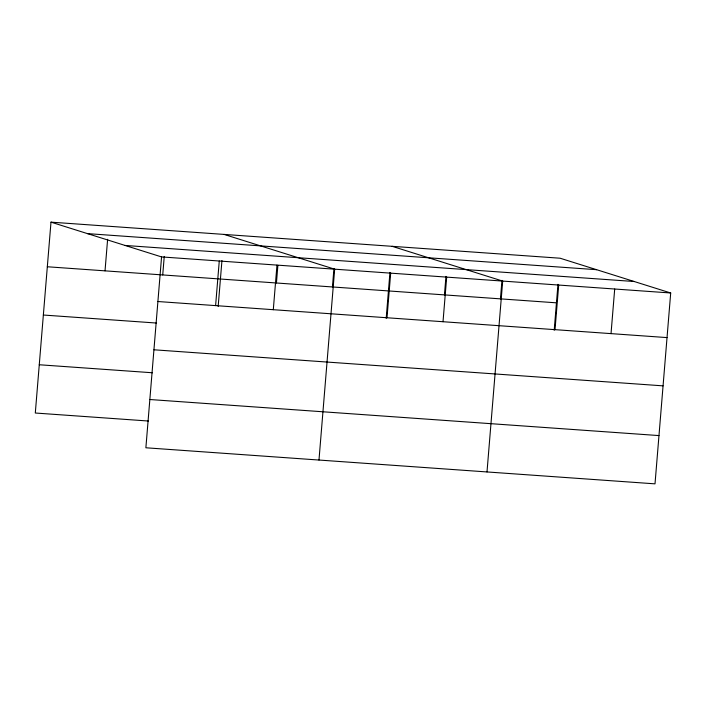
<?xml version="1.0" encoding="UTF-8"?>
<svg xmlns="http://www.w3.org/2000/svg" width="706" height="706" viewBox="0 0 706 706"><rect width="100%" height="100%" fill="white"/><g stroke="black" fill="none" stroke-linecap="round" stroke-linejoin="round"><path stroke-width="1.06" d="M50.991 222.152L161.568 256.922L145.877 447.78L655.009 483.848L670.7 292.981L560.123 258.219L50.991 222.152L35.3 413.019L148.525 421.032M105.026 270.848L107.621 239.299M162.724 274.934L164.251 256.437M215.604 305.61L219.266 261.008M218.172 306.448L221.949 260.532M273.301 309.705L276.973 265.094M276.434 282.991L277.864 265.58M332.438 286.963L333.956 268.465M318.98 460.047L334.67 269.18L224.093 234.418M386.191 318.344L389.959 272.428M387.012 317.753L390.674 273.151M444.445 294.896L445.971 276.399M443.015 321.724L446.686 277.114M500.448 298.859L501.975 280.361M486.999 471.943L502.69 281.085L392.112 246.315M554.201 330.249L557.978 284.333M555.022 329.658L558.693 285.047M611.025 333.629L614.697 289.019M87.482 233.624L596.614 269.692M125.077 245.45L634.209 281.509M161.568 256.922L670.7 292.981M47.328 266.762L556.46 302.83M157.897 301.524L667.029 337.592M43.357 315.026L156.582 323.048M153.934 349.788L663.066 385.855M39.271 364.755L152.496 372.768M149.849 399.517L658.98 435.584"/></g></svg>
